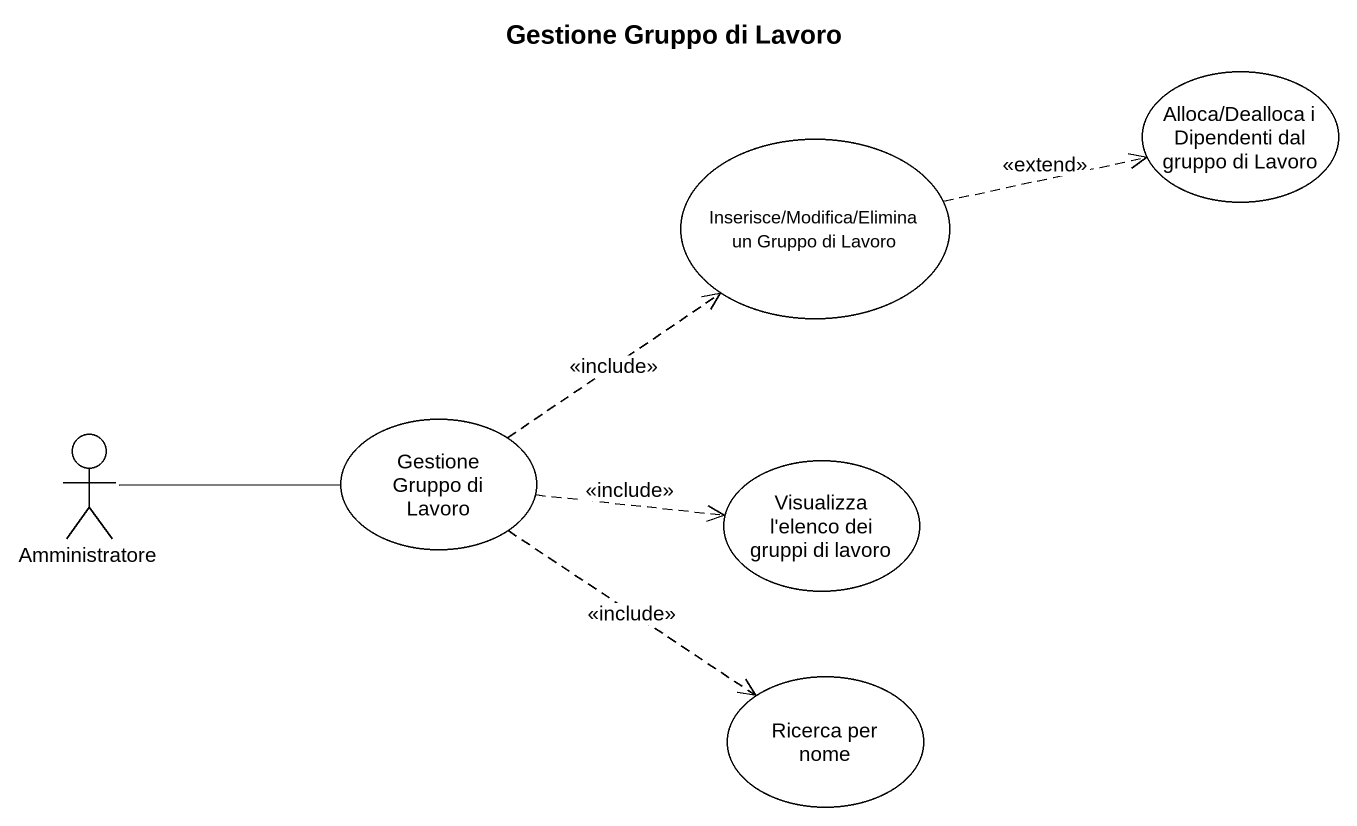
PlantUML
@startuml
title Gestione Gruppo di Lavoro
usecase "Alloca/Dealloca i Dipendenti dal gruppo di Lavoro" as Alloca_Dealloca_i
usecase "Inserisce/Modifica/Elimina un Gruppo di Lavoro" as Inserisce_Modifica_Elimina
actor Amministratore
usecase "Gestione Gruppo di Lavoro" as Gestione_Gruppo_di_Lavoro
usecase "Visualizza l'elenco dei gruppi di lavoro" as Visualizza_l_elenco_dei
usecase "Ricerca per nome" as Ricerca_per_nome
Inserisce_Modifica_Elimina .right.> Alloca_Dealloca_i : <<extend>>
Amministratore -right- Gestione_Gruppo_di_Lavoro
Gestione_Gruppo_di_Lavoro .up.> Inserisce_Modifica_Elimina : <<include>>
Gestione_Gruppo_di_Lavoro .right.> Visualizza_l_elenco_dei : <<include>>
Gestione_Gruppo_di_Lavoro ..> Ricerca_per_nome : <<include>>
@enduml
